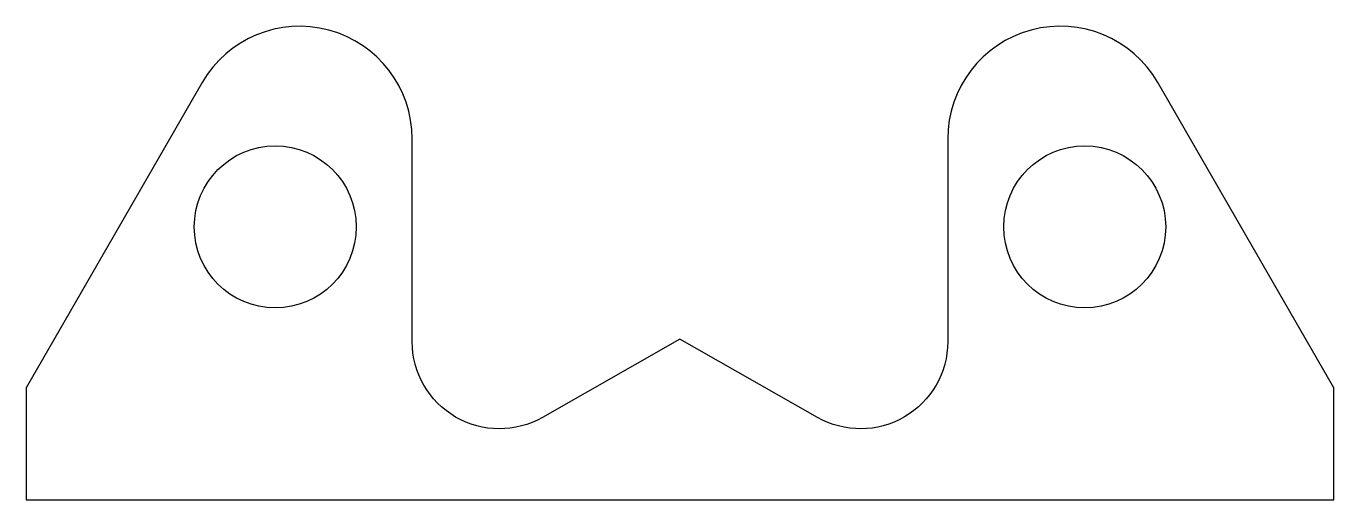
# Model space of a CAD drawing. Extents: x 172 to 277, y 233 to 271.
import ezdxf

# ---------------------------------------------------------------- set-up
doc = ezdxf.new("R2010")
doc.units = 0
doc.layers.add('ANA', color=220, linetype='CONTINUOUS')

msp = doc.modelspace()

# ---------------------------------------------------------------- linework, layer by layer
at = {"layer": 'ANA'}
msp.add_lwpolyline([(203.1, 246.12), (203.1, 262.38, 0.767327), (186.24, 266.9), (172.1, 242.42), (172.1, 233.42), (277.1, 233.42), (277.1, 242.42), (262.97, 266.9, 0.767327), (246.1, 262.38), (246.1, 246.12, -0.575333), (235.64, 240.04), (224.6, 246.32), (213.57, 240.04, -0.575333)], format="xyb", close=True, dxfattribs=at)
for centre in [(192.1, 255.32), (257.1, 255.32)]:
    msp.add_circle(centre, 6.5, dxfattribs=at)

doc.saveas('drawing.dxf')
